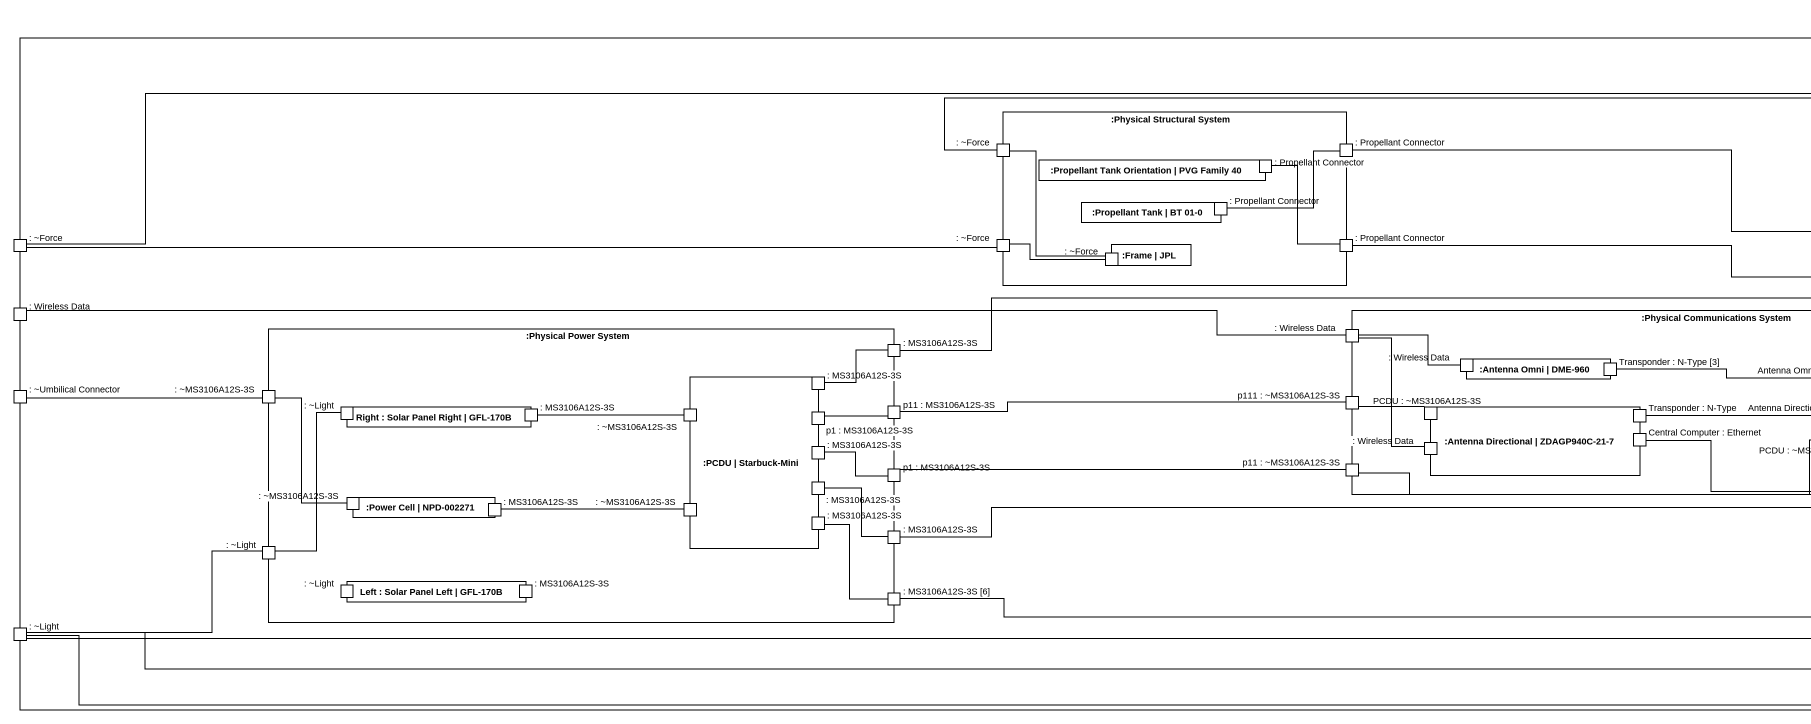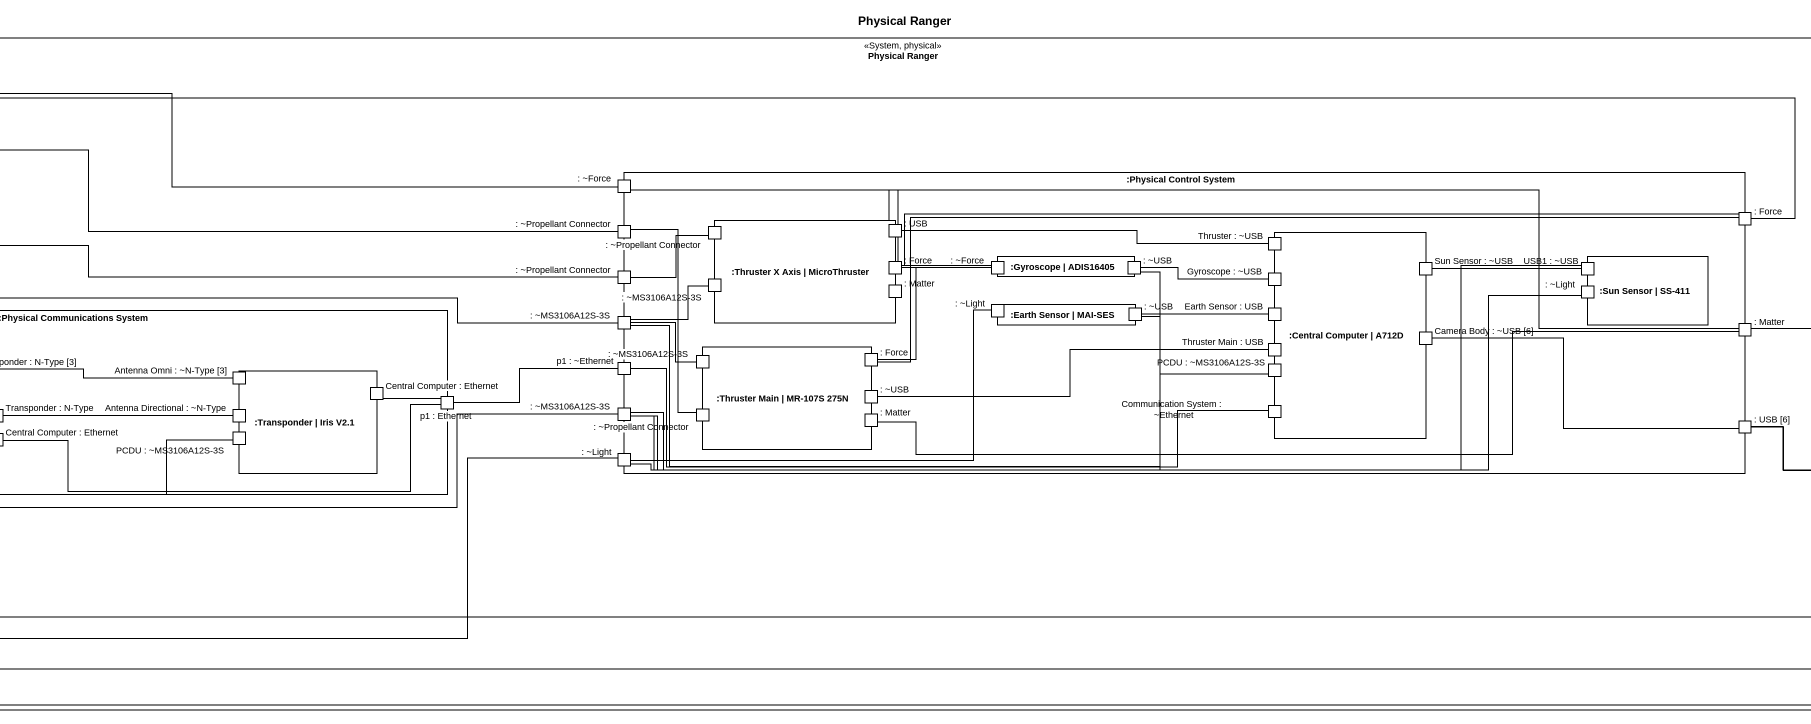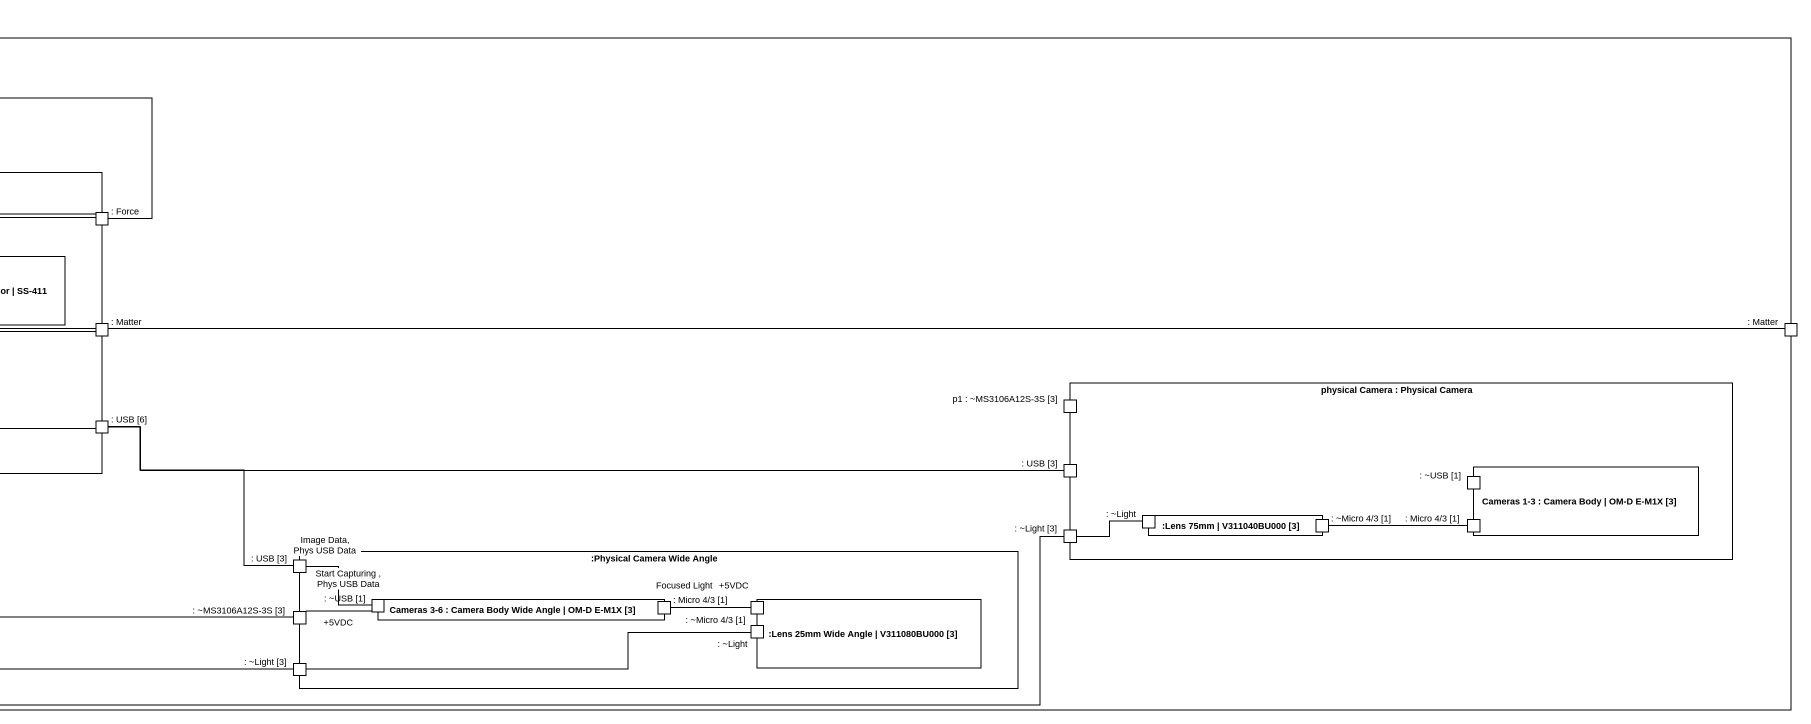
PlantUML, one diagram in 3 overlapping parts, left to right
@startuml
title Physical Ranger
rectangle "Physical Ranger" as Physical_Ranger <<System, physical>> {
  rectangle ":Physical Structural System" as Physical_Structural_System {
    port ": ~Force" as Force
    rectangle ":Propellant Tank Orientation | PVG Family 40" as Propellant_Tank_Orientation {
      port ": Propellant Connector" as Propellant_Connector
    }
    port ": Propellant Connector" as Propellant_Connector_2
    rectangle ":Propellant Tank | BT 01-0" as Propellant_Tank_BT_01_0 {
      port ": Propellant Connector" as Propellant_Connector_3
    }
    port ": ~Force" as Force_4
    rectangle ":Frame | JPL" as Frame_JPL {
      port ": ~Force" as Force_6
    }
    port ": Propellant Connector" as Propellant_Connector_4
  }
  rectangle ":Physical Control System" as Physical_Control_System {
    port ": ~Force" as Force_2
    port ": ~Propellant Connector" as Propellant_Connector_5
    rectangle ":Thruster X Axis | MicroThruster" as Thruster_X_Axis {
      port ": ~Propellant Connector" as Propellant_Connector_6
      port ": USB" as USB
      port ": ~MS3106A12S-3S" as MS3106A12S_3S
      port ": Matter" as Matter
      port ": Force" as Force_7
    }
    rectangle ":Central Computer | A712D" as Central_Computer_A712D {
      port "Thruster : ~USB" as Thruster_USB
      port "Gyroscope : ~USB" as Gyroscope_USB
      port "Sun Sensor : ~USB" as Sun_Sensor_USB
      port "Earth Sensor : USB" as Earth_Sensor_USB
      port "Thruster Main : USB" as Thruster_Main_USB
      port "Camera Body : ~USB [6]" as Camera_Body_USB_6
      port "PCDU : ~MS3106A12S-3S" as PCDU_MS3106A12S_3S
      port "Communication System : ~Ethernet" as Communication_System
    }
    port ": Force" as Force_5
    port ": ~Propellant Connector" as Propellant_Connector_7
    rectangle ":Gyroscope | ADIS16405" as Gyroscope_ADIS16405 {
      port ": ~Force" as Force_8
      port ": ~USB" as USB_2
    }
    rectangle ":Sun Sensor | SS-411" as Sun_Sensor_SS_411 {
      port "USB1 : ~USB" as USB1_USB
      port ": ~Light" as Light_2
    }
    port ": ~MS3106A12S-3S" as MS3106A12S_3S_2
    rectangle ":Earth Sensor | MAI-SES" as Earth_Sensor_MAI_SES {
      port ": ~Light" as Light
      port ": ~USB" as USB_3
    }
    port ": Matter" as Matter_2
    port "p1 : ~Ethernet" as p1_Ethernet
    rectangle ":Thruster Main | MR-107S 275N" as Thruster_Main_MR_107S_275N {
      port ": ~MS3106A12S-3S" as MS3106A12S_3S_4
      port ": Force" as Force_9
      port ": ~USB" as USB_4
      port ": ~Propellant Connector" as Propellant_Connector_8
      port ": Matter" as Matter_4
    }
    port ": ~MS3106A12S-3S" as MS3106A12S_3S_9
    port ": USB [6]" as USB_6
    port ": ~Light" as Light_4
  }
  port ": ~Force" as Force_3
  port ": Wireless Data" as Wireless_Data
  rectangle ":Physical Communications System" as Physical_Communications {
    port ": Wireless Data" as Wireless_Data_2
    rectangle ":Antenna Omni | DME-960" as Antenna_Omni_DME_960 {
      port ": Wireless Data" as Wireless_Data_3
      port "Transponder : N-Type [3]" as Transponder_N_Type_3
    }
    port "p111 : ~MS3106A12S-3S" as p111_MS3106A12S_3S
    rectangle ":Transponder | Iris V2.1" as Transponder_Iris_V2_1 {
      port "Antenna Omni : ~N-Type [3]" as Antenna_Omni_N_Type_3
      port "Central Computer : Ethernet" as Central_Computer_Ethernet
      port "Antenna Directional : ~N-Type" as Antenna_Directional_N_Type
      port "PCDU : ~MS3106A12S-3S" as PCDU_MS3106A12S_3S_3
    }
    port "p1 : Ethernet" as p1_Ethernet_2
    rectangle ":Antenna Directional | ZDAGP940C-21-7" as Antenna_Directional {
      port "PCDU : ~MS3106A12S-3S" as PCDU_MS3106A12S_3S_2
      port "Transponder : N-Type" as Transponder_N_Type
      port "Central Computer : Ethernet" as Central_Computer_Ethernet_2
      port ": Wireless Data" as Wireless_Data_4
    }
    port "p11 : ~MS3106A12S-3S" as p11_MS3106A12S_3S_2
  }
  port ": Matter" as Matter_3
  rectangle ":Physical Power System" as Physical_Power_System {
    port ": MS3106A12S-3S" as MS3106A12S_3S_3
    port ": ~MS3106A12S-3S" as MS3106A12S_3S_5
    rectangle ":PCDU | Starbuck-Mini" as PCDU_Starbuck_Mini {
      port ": MS3106A12S-3S" as MS3106A12S_3S_6
      port ": ~MS3106A12S-3S" as MS3106A12S_3S_8
      port "p1 : MS3106A12S-3S" as p1_MS3106A12S_3S
      port ": MS3106A12S-3S" as MS3106A12S_3S_10
      port ": ~MS3106A12S-3S" as MS3106A12S_3S_13
      port ": MS3106A12S-3S" as MS3106A12S_3S_14
      port ": MS3106A12S-3S" as MS3106A12S_3S_15
    }
    rectangle "Right : Solar Panel Right | GFL-170B" as Right_ {
      port ": ~Light" as Light_3
      port ": MS3106A12S-3S" as MS3106A12S_3S_7
    }
    port "p11 : MS3106A12S-3S" as p11_MS3106A12S_3S
    port "p1 : MS3106A12S-3S" as p1_MS3106A12S_3S_2
    rectangle ":Power Cell | NPD-002271" as Power_Cell_NPD_002271 {
      port ": ~MS3106A12S-3S" as MS3106A12S_3S_11
      port ": MS3106A12S-3S" as MS3106A12S_3S_12
    }
    port ": ~Light" as Light_6
    port ": MS3106A12S-3S" as MS3106A12S_3S_16
    rectangle "Left : Solar Panel Left | GFL-170B" as Left_ {
      port ": ~Light" as Light_7
      port ": MS3106A12S-3S" as MS3106A12S_3S_17
    }
    port ": MS3106A12S-3S [6]" as MS3106A12S_3S_6_2
  }
  port ": ~Umbilical Connector" as Umbilical_Connector
  rectangle "physical Camera : Physical Camera" as physical_Camera {
    port "p1 : ~MS3106A12S-3S [3]" as p1_MS3106A12S_3S_3
    port ": USB [3]" as USB_3_2
    rectangle "Cameras 1-3 : Camera Body | OM-D E-M1X [3]" as Cameras_1_3 {
      port ": ~USB [1]" as USB_1
      port ": Micro 4/3 [1]" as Micro_4_3_1_2
    }
    rectangle ":Lens 75mm | V311040BU000 [3]" as Lens_75mm_V311040BU000_3 {
      port ": ~Light" as Light_5
      port ": ~Micro 4/3 [1]" as Micro_4_3_1
    }
    port ": ~Light [3]" as Light_3_2
  }
  rectangle ":Physical Camera Wide Angle" as Physical_Camera_Wide_Angle {
    port ": USB [3]" as USB_3_3
    port ": ~MS3106A12S-3S [3]" as MS3106A12S_3S_3_2
    rectangle "Cameras 3-6 : Camera Body Wide Angle | OM-D E-M1X [3]" as Cameras_3_6 {
      port ": ~USB [1]" as USB_1_2
      port ": Micro 4/3 [1]" as Micro_4_3_1_3
    }
    rectangle ":Lens 25mm Wide Angle | V311080BU000 [3]" as Lens_25mm_Wide_Angle {
      port ": ~Micro 4/3 [1]" as Micro_4_3_1_4
      port ": ~Light" as Light_9
    }
    port ": ~Light [3]" as Light_3_3
  }
  port ": ~Light" as Light_8
}
Propellant_Connector_2 -left- Propellant_Connector_3
Propellant_Connector_2 -right- Propellant_Connector_5
Force_2 -left- Force_3
Force_4 -left- Force_3
Propellant_Connector_4 -up- Propellant_Connector
Propellant_Connector_4 -right- Propellant_Connector_7
Propellant_Connector_6 -left- Propellant_Connector_7
USB -right- Thruster_USB
Force_5 -left- Force
Force_5 -left- Force_7
Force_5 -left- Force_9
Force_6 -up- Force
Force_6 -left- Force_4
MS3106A12S_3S -left- MS3106A12S_3S_2
Force_7 -right- Force_8
Force_8 -left- Force_2
USB_2 -right- Gyroscope_USB
USB_2 -left- MS3106A12S_3S_9
Sun_Sensor_USB -right- USB1_USB
USB1_USB -left- MS3106A12S_3S_9
Wireless_Data -right- Wireless_Data_2
Light -left- Light_4
USB_3 -right- Earth_Sensor_USB
USB_3 -left- MS3106A12S_3S_9
Light_2 -left- Light_4
Matter_2 -left- Matter
Matter_2 -left- Matter_4
Matter_3 -left- Matter_2
MS3106A12S_3S_3 -right- MS3106A12S_3S_2
MS3106A12S_3S_3 -left- MS3106A12S_3S_6
Wireless_Data_2 -right- Wireless_Data_3
Wireless_Data_2 -- Wireless_Data_4
p1_Ethernet -right- Communication_System
MS3106A12S_3S_4 -left- MS3106A12S_3S_2
Force_9 -up- Force_8
Camera_Body_USB_6 -right- USB_6
MS3106A12S_3S_5 -left- Umbilical_Connector
p111_MS3106A12S_3S -left- p11_MS3106A12S_3S
Transponder_N_Type_3 -right- Antenna_Omni_N_Type_3
Central_Computer_Ethernet -right- p1_Ethernet_2
p1_Ethernet_2 -right- p1_Ethernet
USB_4 -right- Thruster_Main_USB
PCDU_MS3106A12S_3S -left- MS3106A12S_3S_2
Light_3 -- Light_6
MS3106A12S_3S_7 -right- MS3106A12S_3S_8
p11_MS3106A12S_3S -left- p1_MS3106A12S_3S
PCDU_MS3106A12S_3S_2 -left- p111_MS3106A12S_3S
Transponder_N_Type -right- Antenna_Directional_N_Type
Central_Computer_Ethernet_2 -right- p1_Ethernet_2
PCDU_MS3106A12S_3S_3 -left- p11_MS3106A12S_3S_2
Propellant_Connector_8 -up- Propellant_Connector_5
USB_6 -right- USB_3_2
p1_MS3106A12S_3S_2 -left- MS3106A12S_3S_10
p11_MS3106A12S_3S_2 -left- p1_MS3106A12S_3S_2
Light_4 -left- Light_8
MS3106A12S_3S_11 -up- MS3106A12S_3S_5
MS3106A12S_3S_13 -left- MS3106A12S_3S_12
Light_5 -left- Light_3_2
Light_6 -left- Light_8
MS3106A12S_3S_16 -right- MS3106A12S_3S_9
MS3106A12S_3S_16 -up- MS3106A12S_3S_15
Light_3_2 -left- Light_8
Micro_4_3_1 -right- Micro_4_3_1_2
MS3106A12S_3S_6_2 -up- MS3106A12S_3S_14
USB_3_3 -up- USB_6
MS3106A12S_3S_3_2 -left- MS3106A12S_3S_6_2
USB_1_2 -left- USB_3_3 : Image Data, Phys USB Data\nStart Capturing , Phys USB Data
USB_1_2 -left- MS3106A12S_3S_3_2 : +5VDC
Micro_4_3_1_3 -right- Micro_4_3_1_4 : +5VDC\nFocused Light
Light_9 -left- Light_3_3
Light_3_3 -left- Light_8
@enduml
